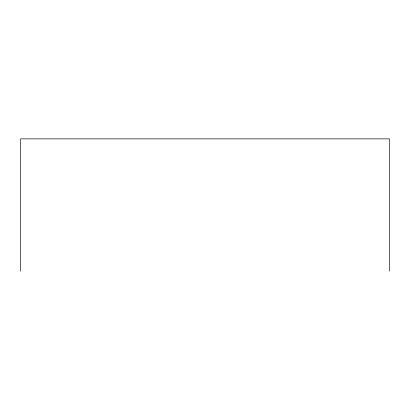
<?xml version="1.0" encoding="UTF-8"?>
<svg xmlns="http://www.w3.org/2000/svg" width="410" height="410" viewBox="0 0 410 410"><rect width="100%" height="100%" fill="white"/><g stroke="black" fill="none" stroke-linecap="round" stroke-linejoin="round"><path stroke-width="0.61" d="M389.5 271.128L389.5 138.872L20.5 138.872L20.5 271.128"/></g></svg>
